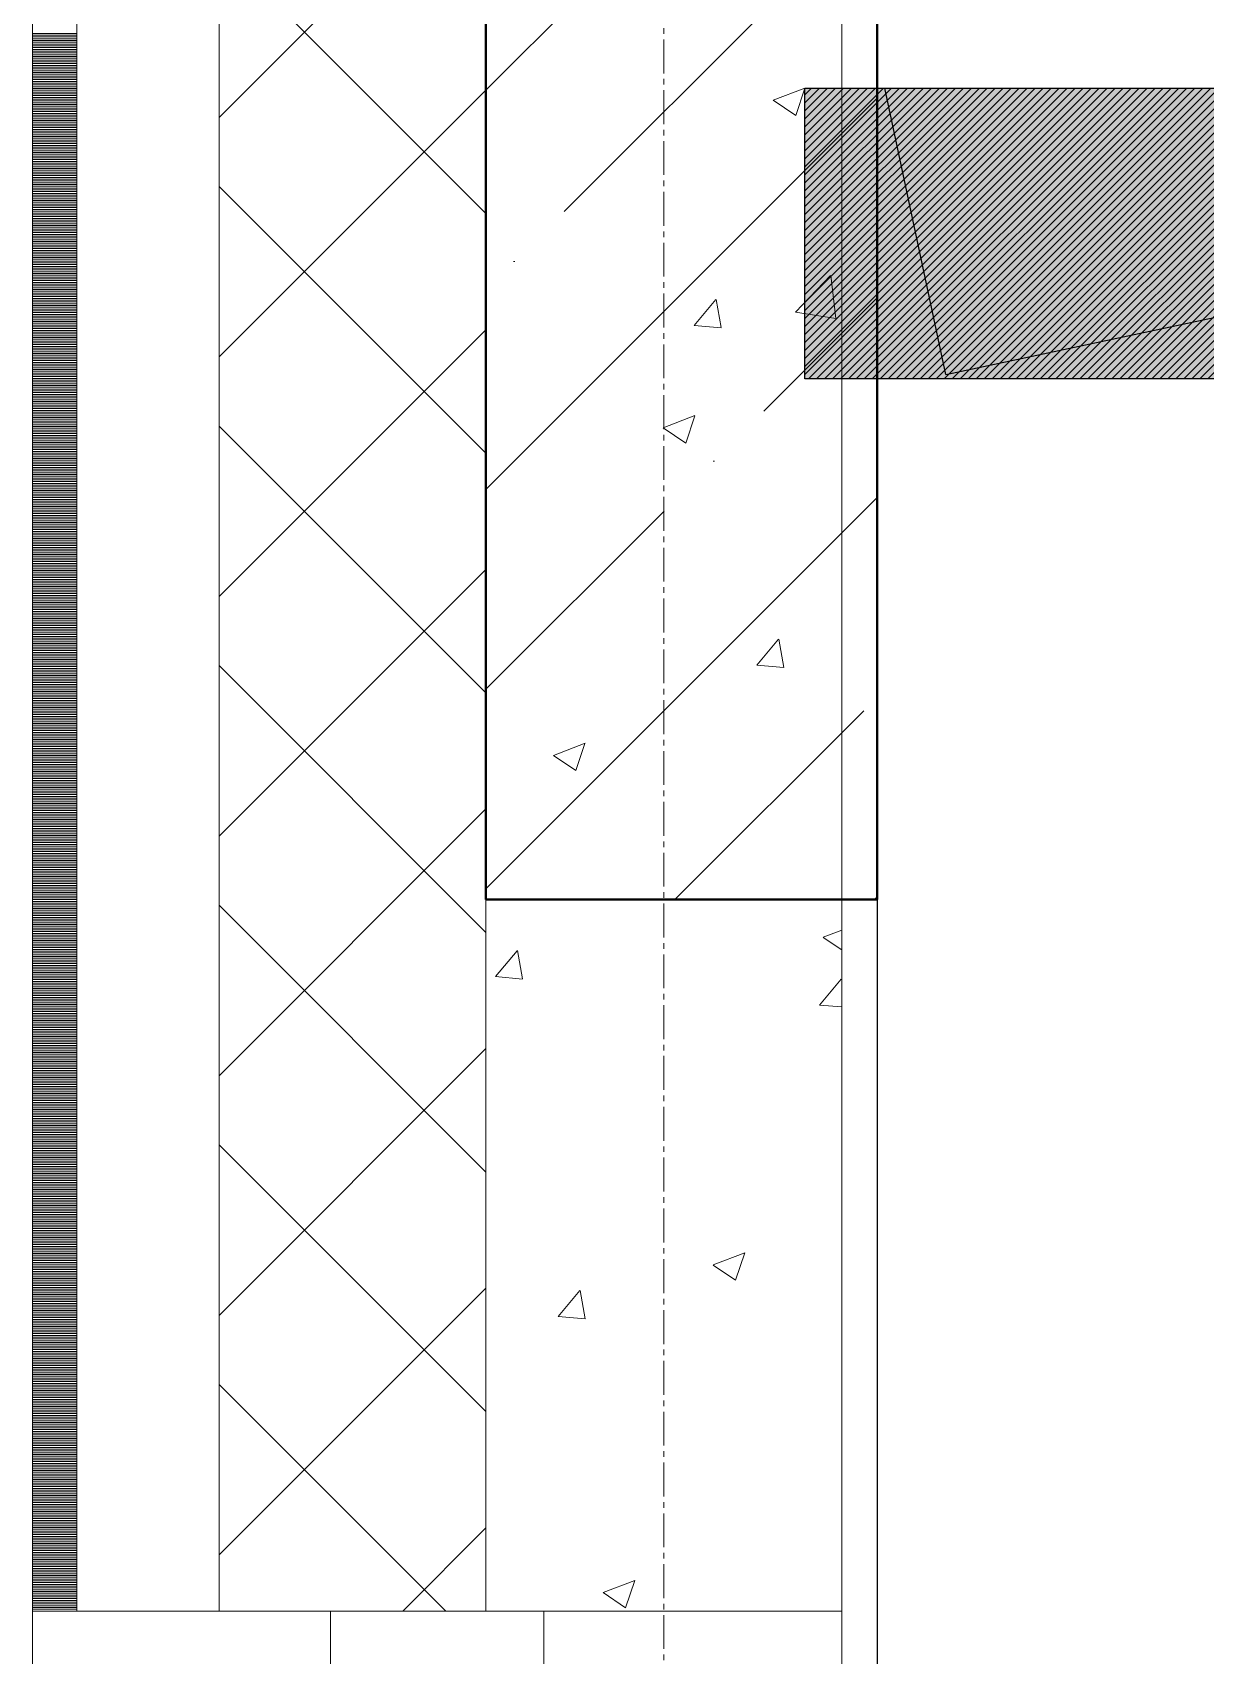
# Model space of a CAD drawing. Header units: millimetres. Extents: x -231292 to 573618, y -153144 to 564035.
# Drawn here: x 8528 to 9188, y -108770 to -107858 of the extents above; entities that cross this region are included whole.
import ezdxf

# ---------------------------------------------------------------- set-up
doc = ezdxf.new("R2010")
doc.units = ezdxf.units.MM
doc.linetypes.add('CENTER2', pattern=[28.575, 19.05, -3.175, 3.175, -3.175])
doc.linetypes.add('HIDDEN2', pattern=[4.7625, 3.175, -1.5875])
doc.layers.get('0').update_dxf_attribs({"color": 250})
for name, color, linetype, lineweight in [('10.3) строит. леса', 20, 'Continuous', 30), ('A-Wall_Материал_Газоблок_Контур', 250, 'Continuous', 0), ('АР_Колонны', 250, 'Continuous', 35), ('АР_Окна', 250, 'Continuous', 5), ('АР_Стены ЖБ', 250, 'Continuous', 35), ('АР_Стены ПЕНОблок', 250, 'Continuous', 20), ('АР_Тонкая', 250, 'Continuous', 5), ('АР_Утеплитель', 250, 'Continuous', 0), ('АР_Штриховка', 250, 'Continuous', 0), ('РД_Оси_100', 250, 'Continuous', 0)]:
    doc.layers.add(name, color=color, linetype=linetype, lineweight=lineweight)

# ---------------------------------------------------------------- blocks, each defined once
blk = doc.blocks.new('оси_рен')
at = {"layer": 'РД_Оси_100', "color": 251, "linetype": 'CENTER2', "true_color": 0x636466}
blk.add_line((1195652.916, 135558.25), (1195652.916, 223268.25), dxfattribs=at)

msp = doc.modelspace()

# ---------------------------------------------------------------- hatches: boundary and pattern name
at = {"true_color": 0x000000}
h = msp.add_hatch(dxfattribs=at)
h.set_pattern_fill('ANGLE', color=18, scale=50, angle=12)
h.set_pattern_definition([(12, (0, 0), (-72.6132, 341.618), [254, -95.25]), (102, (0, 0), (-341.618, -72.6132), [254, -95.25])])
h.paths.add_polyline_path([(16573.458, -108052.489), (8962.737, -108052.489), (8962.737, -107889.032), (16573.458, -107889.032)])
at = {"layer": '10.3) строит. леса', "true_color": 0x000000}
h = msp.add_hatch(dxfattribs=at)
h.set_pattern_fill('ANGLE', color=18)
h.set_pattern_definition([(0, (0, 0), (0, 6.985), [5.08, -1.905]), (90, (0, 0), (-6.985, 4e-16), [5.08, -1.905])])
h.paths.add_polyline_path([(16573.458, -108052.489), (8962.737, -108052.489), (8962.737, -107889.032), (16573.458, -107889.032)])
h = msp.add_hatch(dxfattribs=at)
h.set_pattern_fill('ANSI31', color=18)
h.paths.add_polyline_path([(16573.458, -108052.489), (8962.737, -108052.489), (8962.737, -107889.032), (16573.458, -107889.032)])
at = {"layer": 'АР_Штриховка', "linetype": 'Continuous', "lineweight": 5, "true_color": 0x000000}
h = msp.add_hatch(dxfattribs=at)
h.set_pattern_fill('ANSI35', color=18, scale=25, style=0)
h.set_pattern_definition([(45, (8883.46, -162345.28), (-112.2532, 112.2532), []), (45, (8995.71, -162345.28), (-112.2532, 112.2532), [198.4375, -39.6875, 0, -39.6875])])
h.paths.add_polyline_path([(8783.458, -108345.283), (9003.458, -108345.283), (9003.458, -107145.283), (8783.458, -107145.283)], flags=0)

# ---------------------------------------------------------------- linework, layer by layer
for points in [[(16573.458, -98570.283), (9003.458, -98570.283), (9003.458, -135535.288), (16573.458, -135535.288)], [(16573.458, -108052.489), (8962.737, -108052.489), (8962.737, -107889.032), (16573.458, -107889.032)]]:
    msp.add_lwpolyline(points, close=True)
at = {"layer": 'A-Wall_Материал_Газоблок_Контур', "color": 18, "linetype": 'Continuous', "lineweight": 0, "true_color": 0x000000}
for p, q in [((8528.458, -108745.283), (8528.458, -109945.283)), ((8983.458, -109945.283), (8983.458, -108745.283))]:
    msp.add_line(p, q, dxfattribs=at)
at = {"layer": 'АР_Колонны', "color": 18, "linetype": 'HIDDEN2', "lineweight": 25, "true_color": 0x000000}
for p, q in [((8783.458, -108345.283), (8783.458, -107145.283)), ((9003.458, -107145.283), (9003.458, -108345.283)), ((9003.458, -108345.283), (8783.458, -108345.283))]:
    msp.add_line(p, q, dxfattribs=at)
at = {"layer": 'АР_Колонны', "color": 18, "linetype": 'Continuous', "lineweight": 30, "true_color": 0x000000}
for p, q in [((8783.458, -107145.283), (8783.458, -108345.283)), ((9003.458, -108345.283), (9003.458, -107145.283)), ((8783.458, -108345.283), (9003.458, -108345.283))]:
    msp.add_line(p, q, dxfattribs=at)
at = {"layer": 'АР_Окна', "color": 18, "linetype": 'Continuous', "lineweight": 5, "true_color": 0x000000}
for p, q in [((8528.458, -108745.283), (8528.458, -109945.283)), ((8983.458, -108745.283), (8983.458, -109945.283))]:
    msp.add_line(p, q, dxfattribs=at)
msp.add_lwpolyline([(8815.958, -108795.283), (8815.958, -108745.283), (8695.958, -108745.283), (8695.958, -108795.283)], close=True, dxfattribs=at)
at = {"layer": 'АР_Стены ЖБ', "color": 18, "linetype": 'Continuous', "lineweight": 40, "true_color": 0x000000}
for p, q in [((8783.458, -107145.283), (8783.458, -108345.283)), ((9003.458, -108345.283), (9003.458, -107145.283)), ((8783.458, -108345.283), (9003.458, -108345.283))]:
    msp.add_line(p, q, dxfattribs=at)
at = {"layer": 'АР_Стены ПЕНОблок', "color": 18, "linetype": 'Continuous', "lineweight": 20, "true_color": 0x000000}
for p, q in [((8783.458, -106945.283), (8783.458, -108745.283)), ((8983.458, -108745.283), (8983.458, -106945.283)), ((8783.458, -108745.283), (8983.458, -108745.283))]:
    msp.add_line(p, q, dxfattribs=at)
at = {"layer": 'АР_Тонкая', "color": 18, "linetype": 'Continuous', "lineweight": 5, "true_color": 0x000000}
for p, q in [((8528.458, -106945.283), (8528.458, -108745.283)), ((8553.458, -106945.283), (8553.458, -108745.283)), ((8553.458, -108745.283), (8553.458, -106945.283)), ((8633.458, -108745.283), (8633.458, -106945.283)), ((8528.458, -108745.283), (8553.458, -108745.283)), ((8553.458, -108745.283), (8633.458, -108745.283))]:
    msp.add_line(p, q, dxfattribs=at)
at = {"layer": 'АР_Утеплитель', "color": 18, "linetype": 'Continuous', "lineweight": 0, "true_color": 0x000000}
for p, q in [((8633.458, -106945.283), (8633.458, -108745.283)), ((8783.458, -108745.283), (8783.458, -106945.283)), ((8633.458, -108745.283), (8783.458, -108745.283))]:
    msp.add_line(p, q, dxfattribs=at)
at = {"layer": 'АР_Штриховка', "color": 18, "linetype": 'Continuous', "lineweight": 0, "true_color": 0x000000}
for p, q in [((8633.458, -107905.523), (8783.458, -107755.523)), ((8783.458, -107959.635), (8633.458, -107809.635)), ((8528.458, -107858.283), (8553.458, -107858.283)), ((8528.458, -107859.283), (8553.458, -107859.283)), ((8528.458, -107860.283), (8553.458, -107860.283)), ((8528.458, -107861.283), (8553.458, -107861.283)), ((8528.458, -107862.283), (8553.458, -107862.283)), ((8528.458, -107863.283), (8553.458, -107863.283)), ((8528.458, -107864.283), (8553.458, -107864.283)), ((8528.458, -107865.283), (8553.458, -107865.283)), ((8528.458, -107866.283), (8553.458, -107866.283)), ((8528.458, -107867.283), (8553.458, -107867.283)), ((8528.458, -107868.283), (8553.458, -107868.283)), ((8528.458, -107869.283), (8553.458, -107869.283)), ((8528.458, -107870.283), (8553.458, -107870.283)), ((8528.458, -107871.283), (8553.458, -107871.283)), ((8528.458, -107872.283), (8553.458, -107872.283)), ((8528.458, -107873.283), (8553.458, -107873.283)), ((8528.458, -107874.283), (8553.458, -107874.283)), ((8528.458, -107875.283), (8553.458, -107875.283)), ((8528.458, -107876.283), (8553.458, -107876.283)), ((8528.458, -107877.283), (8553.458, -107877.283)), ((8528.458, -107878.283), (8553.458, -107878.283)), ((8528.458, -107879.283), (8553.458, -107879.283)), ((8528.458, -107880.283), (8553.458, -107880.283)), ((8528.458, -107881.283), (8553.458, -107881.283)), ((8528.458, -107882.283), (8553.458, -107882.283)), ((8528.458, -107883.283), (8553.458, -107883.283)), ((8528.458, -107884.283), (8553.458, -107884.283)), ((8528.458, -107885.283), (8553.458, -107885.283)), ((8528.458, -107886.283), (8553.458, -107886.283)), ((8528.458, -107887.283), (8553.458, -107887.283)), ((8528.458, -107888.283), (8553.458, -107888.283)), ((8528.458, -107889.283), (8553.458, -107889.283)), ((8528.458, -107890.283), (8553.458, -107890.283)), ((8528.458, -107891.283), (8553.458, -107891.283)), ((8528.458, -107892.283), (8553.458, -107892.283)), ((8528.458, -107893.283), (8553.458, -107893.283)), ((8633.458, -108040.227), (8783.458, -107890.227)), ((8944.952, -107895.859), (8962.737, -107889.032)), ((8957.576, -107904.417), (8962.726, -107889.068)), ((8528.458, -107894.283), (8553.458, -107894.283)), ((8528.458, -107895.283), (8553.458, -107895.283)), ((8528.458, -107896.283), (8553.458, -107896.283)), ((8528.458, -107897.283), (8553.458, -107897.283)), ((8528.458, -107898.283), (8553.458, -107898.283)), ((8528.458, -107899.283), (8553.458, -107899.283)), ((8528.458, -107900.283), (8553.458, -107900.283)), ((8528.458, -107901.283), (8553.458, -107901.283)), ((8528.458, -107902.283), (8553.458, -107902.283)), ((8944.937, -107895.894), (8957.571, -107904.416)), ((8528.458, -107903.283), (8553.458, -107903.283)), ((8528.458, -107904.283), (8553.458, -107904.283)), ((8528.458, -107905.283), (8553.458, -107905.283)), ((8528.458, -107906.283), (8553.458, -107906.283)), ((8528.458, -107907.283), (8553.458, -107907.283)), ((8528.458, -107908.283), (8553.458, -107908.283)), ((8528.458, -107909.283), (8553.458, -107909.283)), ((8528.458, -107910.283), (8553.458, -107910.283)), ((8528.458, -107911.283), (8553.458, -107911.283)), ((8528.458, -107912.283), (8553.458, -107912.283)), ((8528.458, -107913.283), (8553.458, -107913.283)), ((8528.458, -107914.283), (8553.458, -107914.283)), ((8528.458, -107915.283), (8553.458, -107915.283)), ((8528.458, -107916.283), (8553.458, -107916.283)), ((8528.458, -107917.283), (8553.458, -107917.283)), ((8528.458, -107918.283), (8553.458, -107918.283)), ((8528.458, -107919.283), (8553.458, -107919.283)), ((8528.458, -107920.283), (8553.458, -107920.283)), ((8528.458, -107921.283), (8553.458, -107921.283)), ((8528.458, -107922.283), (8553.458, -107922.283)), ((8528.458, -107923.283), (8553.458, -107923.283)), ((8528.458, -107924.283), (8553.458, -107924.283)), ((8528.458, -107925.283), (8553.458, -107925.283)), ((8528.458, -107926.283), (8553.458, -107926.283)), ((8528.458, -107927.283), (8553.458, -107927.283)), ((8528.458, -107928.283), (8553.458, -107928.283)), ((8528.458, -107929.283), (8553.458, -107929.283)), ((8528.458, -107930.283), (8553.458, -107930.283)), ((8528.458, -107931.283), (8553.458, -107931.283)), ((8528.458, -107932.283), (8553.458, -107932.283)), ((8528.458, -107933.283), (8553.458, -107933.283)), ((8528.458, -107934.283), (8553.458, -107934.283)), ((8528.458, -107935.283), (8553.458, -107935.283)), ((8528.458, -107936.283), (8553.458, -107936.283)), ((8528.458, -107937.283), (8553.458, -107937.283)), ((8528.458, -107938.283), (8553.458, -107938.283)), ((8528.458, -107939.283), (8553.458, -107939.283)), ((8528.458, -107940.283), (8553.458, -107940.283)), ((8528.458, -107941.283), (8553.458, -107941.283)), ((8528.458, -107942.283), (8553.458, -107942.283)), ((8528.458, -107943.283), (8553.458, -107943.283)), ((8528.458, -107944.283), (8553.458, -107944.283)), ((8528.458, -107945.283), (8553.458, -107945.283)), ((8528.458, -107946.283), (8553.458, -107946.283)), ((8528.458, -107947.283), (8553.458, -107947.283)), ((8528.458, -107948.283), (8553.458, -107948.283)), ((8783.458, -108094.338), (8633.458, -107944.338)), ((8528.458, -107949.283), (8553.458, -107949.283)), ((8528.458, -107950.283), (8553.458, -107950.283)), ((8528.458, -107951.283), (8553.458, -107951.283)), ((8528.458, -107952.283), (8553.458, -107952.283)), ((8528.458, -107953.283), (8553.458, -107953.283)), ((8528.458, -107954.283), (8553.458, -107954.283)), ((8528.458, -107955.283), (8553.458, -107955.283)), ((8528.458, -107956.283), (8553.458, -107956.283)), ((8528.458, -107957.283), (8553.458, -107957.283)), ((8528.458, -107958.283), (8553.458, -107958.283)), ((8528.458, -107959.283), (8553.458, -107959.283)), ((8528.458, -107960.283), (8553.458, -107960.283)), ((8528.458, -107961.283), (8553.458, -107961.283)), ((8528.458, -107962.283), (8553.458, -107962.283)), ((8528.458, -107963.283), (8553.458, -107963.283)), ((8528.458, -107964.283), (8553.458, -107964.283)), ((8528.458, -107965.283), (8553.458, -107965.283)), ((8528.458, -107966.283), (8553.458, -107966.283)), ((8528.458, -107967.283), (8553.458, -107967.283)), ((8528.458, -107968.283), (8553.458, -107968.283)), ((8528.458, -107969.283), (8553.458, -107969.283)), ((8528.458, -107970.283), (8553.458, -107970.283)), ((8528.458, -107971.283), (8553.458, -107971.283)), ((8528.458, -107972.283), (8553.458, -107972.283)), ((8528.458, -107973.283), (8553.458, -107973.283)), ((8528.458, -107974.283), (8553.458, -107974.283)), ((8528.458, -107975.283), (8553.458, -107975.283)), ((8528.458, -107976.283), (8553.458, -107976.283)), ((8528.458, -107977.283), (8553.458, -107977.283)), ((8528.458, -107978.283), (8553.458, -107978.283)), ((8528.458, -107979.283), (8553.458, -107979.283)), ((8528.458, -107980.283), (8553.458, -107980.283)), ((8528.458, -107981.283), (8553.458, -107981.283)), ((8528.458, -107982.283), (8553.458, -107982.283)), ((8528.458, -107983.283), (8553.458, -107983.283)), ((8528.458, -107984.283), (8553.458, -107984.283)), ((8528.458, -107985.283), (8553.458, -107985.283)), ((8528.458, -107986.283), (8553.458, -107986.283)), ((8528.458, -107987.283), (8553.458, -107987.283)), ((8528.458, -107988.283), (8553.458, -107988.283)), ((8528.458, -107989.283), (8553.458, -107989.283)), ((8528.458, -107990.283), (8553.458, -107990.283)), ((8528.458, -107991.283), (8553.458, -107991.283)), ((8528.458, -107992.283), (8553.458, -107992.283)), ((8528.458, -107993.283), (8553.458, -107993.283)), ((8528.458, -107994.283), (8553.458, -107994.283)), ((8528.458, -107995.283), (8553.458, -107995.283)), ((8528.458, -107996.283), (8553.458, -107996.283)), ((8528.458, -107997.283), (8553.458, -107997.283)), ((8528.458, -107998.283), (8553.458, -107998.283)), ((8528.458, -107999.283), (8553.458, -107999.283)), ((8528.458, -108000.283), (8553.458, -108000.283)), ((8528.458, -108001.283), (8553.458, -108001.283)), ((8528.458, -108002.283), (8553.458, -108002.283)), ((8528.458, -108003.283), (8553.458, -108003.283)), ((8957.448, -108015.024), (8977.231, -107994.405)), ((8980.071, -108018.524), (8977.265, -107994.402)), ((8528.458, -108004.283), (8553.458, -108004.283)), ((8528.458, -108005.283), (8553.458, -108005.283)), ((8528.458, -108006.283), (8553.458, -108006.283)), ((8528.458, -108007.283), (8553.458, -108007.283)), ((8528.458, -108008.283), (8553.458, -108008.283)), ((8528.458, -108009.283), (8553.458, -108009.283)), ((8528.458, -108010.283), (8553.458, -108010.283)), ((8528.458, -108011.283), (8553.458, -108011.283)), ((8528.458, -108012.283), (8553.458, -108012.283)), ((8900.451, -108022.443), (8912.696, -108007.85)), ((8915.762, -108023.748), (8912.825, -108007.827)), ((8528.458, -108013.283), (8553.458, -108013.283)), ((8528.458, -108014.283), (8553.458, -108014.283)), ((8528.458, -108015.283), (8553.458, -108015.283)), ((8528.458, -108016.283), (8553.458, -108016.283)), ((8528.458, -108017.283), (8553.458, -108017.283)), ((8528.458, -108018.283), (8553.458, -108018.283)), ((8528.458, -108019.283), (8553.458, -108019.283)), ((8528.458, -108020.283), (8553.458, -108020.283)), ((8528.458, -108021.283), (8553.458, -108021.283)), ((8957.472, -108015.077), (8980.062, -108018.58)), ((8528.458, -108022.283), (8553.458, -108022.283)), ((8528.458, -108023.283), (8553.458, -108023.283)), ((8528.458, -108024.283), (8553.458, -108024.283)), ((8528.458, -108025.283), (8553.458, -108025.283)), ((8528.458, -108026.283), (8553.458, -108026.283)), ((8528.458, -108027.283), (8553.458, -108027.283)), ((8528.458, -108028.283), (8553.458, -108028.283)), ((8528.458, -108029.283), (8553.458, -108029.283)), ((8528.458, -108030.283), (8553.458, -108030.283)), ((8633.458, -108174.931), (8783.458, -108024.931)), ((8900.451, -108022.444), (8915.633, -108023.772)), ((8528.458, -108031.283), (8553.458, -108031.283)), ((8528.458, -108032.283), (8553.458, -108032.283)), ((8528.458, -108033.283), (8553.458, -108033.283)), ((8528.458, -108034.283), (8553.458, -108034.283)), ((8528.458, -108035.283), (8553.458, -108035.283)), ((8528.458, -108036.283), (8553.458, -108036.283)), ((8528.458, -108037.283), (8553.458, -108037.283)), ((8528.458, -108038.283), (8553.458, -108038.283)), ((8528.458, -108039.283), (8553.458, -108039.283)), ((8528.458, -108040.283), (8553.458, -108040.283)), ((8528.458, -108041.283), (8553.458, -108041.283)), ((8528.458, -108042.283), (8553.458, -108042.283)), ((8528.458, -108043.283), (8553.458, -108043.283)), ((8528.458, -108044.283), (8553.458, -108044.283)), ((8528.458, -108045.283), (8553.458, -108045.283)), ((8528.458, -108046.283), (8553.458, -108046.283)), ((8528.458, -108047.283), (8553.458, -108047.283)), ((8528.458, -108048.283), (8553.458, -108048.283)), ((8528.458, -108049.283), (8553.458, -108049.283)), ((8528.458, -108050.283), (8553.458, -108050.283)), ((8528.458, -108051.283), (8553.458, -108051.283)), ((8528.458, -108052.283), (8553.458, -108052.283)), ((8528.458, -108053.283), (8553.458, -108053.283)), ((8528.458, -108054.283), (8553.458, -108054.283)), ((8528.458, -108055.283), (8553.458, -108055.283)), ((8528.458, -108056.283), (8553.458, -108056.283)), ((8528.458, -108057.283), (8553.458, -108057.283)), ((8528.458, -108058.283), (8553.458, -108058.283)), ((8528.458, -108059.283), (8553.458, -108059.283)), ((8528.458, -108060.283), (8553.458, -108060.283)), ((8528.458, -108061.283), (8553.458, -108061.283)), ((8528.458, -108062.283), (8553.458, -108062.283)), ((8528.458, -108063.283), (8553.458, -108063.283)), ((8528.458, -108064.283), (8553.458, -108064.283)), ((8528.458, -108065.283), (8553.458, -108065.283)), ((8528.458, -108066.283), (8553.458, -108066.283)), ((8528.458, -108067.283), (8553.458, -108067.283)), ((8528.458, -108068.283), (8553.458, -108068.283)), ((8528.458, -108069.283), (8553.458, -108069.283)), ((8528.458, -108070.283), (8553.458, -108070.283)), ((8528.458, -108071.283), (8553.458, -108071.283)), ((8528.458, -108072.283), (8553.458, -108072.283)), ((8528.458, -108073.283), (8553.458, -108073.283)), ((8528.458, -108074.283), (8553.458, -108074.283)), ((8528.458, -108075.283), (8553.458, -108075.283)), ((8528.458, -108076.283), (8553.458, -108076.283)), ((8883.15, -108080.047), (8900.935, -108073.22)), ((8895.774, -108088.605), (8900.924, -108073.256)), ((8528.458, -108077.283), (8553.458, -108077.283)), ((8528.458, -108078.283), (8553.458, -108078.283)), ((8528.458, -108079.283), (8553.458, -108079.283)), ((8528.458, -108080.283), (8553.458, -108080.283)), ((8528.458, -108081.283), (8553.458, -108081.283)), ((8528.458, -108082.283), (8553.458, -108082.283)), ((8528.458, -108083.283), (8553.458, -108083.283)), ((8528.458, -108084.283), (8553.458, -108084.283)), ((8528.458, -108085.283), (8553.458, -108085.283)), ((8783.458, -108229.042), (8633.458, -108079.042)), ((8883.134, -108080.082), (8895.769, -108088.604)), ((8528.458, -108086.283), (8553.458, -108086.283)), ((8528.458, -108087.283), (8553.458, -108087.283)), ((8528.458, -108088.283), (8553.458, -108088.283)), ((8528.458, -108089.283), (8553.458, -108089.283)), ((8528.458, -108090.283), (8553.458, -108090.283)), ((8528.458, -108091.283), (8553.458, -108091.283)), ((8528.458, -108092.283), (8553.458, -108092.283)), ((8528.458, -108093.283), (8553.458, -108093.283)), ((8528.458, -108094.283), (8553.458, -108094.283)), ((8528.458, -108095.283), (8553.458, -108095.283)), ((8528.458, -108096.283), (8553.458, -108096.283)), ((8528.458, -108097.283), (8553.458, -108097.283)), ((8528.458, -108098.283), (8553.458, -108098.283)), ((8528.458, -108099.283), (8553.458, -108099.283)), ((8528.458, -108100.283), (8553.458, -108100.283)), ((8528.458, -108101.283), (8553.458, -108101.283)), ((8528.458, -108102.283), (8553.458, -108102.283)), ((8528.458, -108103.283), (8553.458, -108103.283)), ((8528.458, -108104.283), (8553.458, -108104.283)), ((8528.458, -108105.283), (8553.458, -108105.283)), ((8528.458, -108106.283), (8553.458, -108106.283)), ((8528.458, -108107.283), (8553.458, -108107.283)), ((8528.458, -108108.283), (8553.458, -108108.283)), ((8528.458, -108109.283), (8553.458, -108109.283)), ((8528.458, -108110.283), (8553.458, -108110.283)), ((8528.458, -108111.283), (8553.458, -108111.283)), ((8528.458, -108112.283), (8553.458, -108112.283)), ((8528.458, -108113.283), (8553.458, -108113.283)), ((8528.458, -108114.283), (8553.458, -108114.283)), ((8528.458, -108115.283), (8553.458, -108115.283)), ((8528.458, -108116.283), (8553.458, -108116.283)), ((8528.458, -108117.283), (8553.458, -108117.283)), ((8528.458, -108118.283), (8553.458, -108118.283)), ((8528.458, -108119.283), (8553.458, -108119.283)), ((8528.458, -108120.283), (8553.458, -108120.283)), ((8528.458, -108121.283), (8553.458, -108121.283)), ((8528.458, -108122.283), (8553.458, -108122.283)), ((8528.458, -108123.283), (8553.458, -108123.283)), ((8528.458, -108124.283), (8553.458, -108124.283)), ((8528.458, -108125.283), (8553.458, -108125.283)), ((8528.458, -108126.283), (8553.458, -108126.283)), ((8528.458, -108127.283), (8553.458, -108127.283)), ((8528.458, -108128.283), (8553.458, -108128.283)), ((8528.458, -108129.283), (8553.458, -108129.283)), ((8528.458, -108130.283), (8553.458, -108130.283)), ((8528.458, -108131.283), (8553.458, -108131.283)), ((8528.458, -108132.283), (8553.458, -108132.283)), ((8528.458, -108133.283), (8553.458, -108133.283)), ((8528.458, -108134.283), (8553.458, -108134.283)), ((8528.458, -108135.283), (8553.458, -108135.283)), ((8528.458, -108136.283), (8553.458, -108136.283)), ((8528.458, -108137.283), (8553.458, -108137.283)), ((8528.458, -108138.283), (8553.458, -108138.283)), ((8528.458, -108139.283), (8553.458, -108139.283)), ((8528.458, -108140.283), (8553.458, -108140.283)), ((8528.458, -108141.283), (8553.458, -108141.283)), ((8528.458, -108142.283), (8553.458, -108142.283)), ((8528.458, -108143.283), (8553.458, -108143.283)), ((8528.458, -108144.283), (8553.458, -108144.283)), ((8528.458, -108145.283), (8553.458, -108145.283)), ((8528.458, -108146.283), (8553.458, -108146.283)), ((8528.458, -108147.283), (8553.458, -108147.283)), ((8528.458, -108148.283), (8553.458, -108148.283)), ((8528.458, -108149.283), (8553.458, -108149.283)), ((8528.458, -108150.283), (8553.458, -108150.283)), ((8528.458, -108151.283), (8553.458, -108151.283)), ((8528.458, -108152.283), (8553.458, -108152.283)), ((8528.458, -108153.283), (8553.458, -108153.283)), ((8528.458, -108154.283), (8553.458, -108154.283)), ((8528.458, -108155.283), (8553.458, -108155.283)), ((8528.458, -108156.283), (8553.458, -108156.283)), ((8528.458, -108157.283), (8553.458, -108157.283)), ((8528.458, -108158.283), (8553.458, -108158.283)), ((8528.458, -108159.283), (8553.458, -108159.283)), ((8528.458, -108160.283), (8553.458, -108160.283)), ((8528.458, -108161.283), (8553.458, -108161.283)), ((8528.458, -108162.283), (8553.458, -108162.283)), ((8528.458, -108163.283), (8553.458, -108163.283)), ((8528.458, -108164.283), (8553.458, -108164.283)), ((8528.458, -108165.283), (8553.458, -108165.283)), ((8528.458, -108166.283), (8553.458, -108166.283)), ((8528.458, -108167.283), (8553.458, -108167.283)), ((8633.458, -108309.635), (8783.458, -108159.635)), ((8528.458, -108168.283), (8553.458, -108168.283)), ((8528.458, -108169.283), (8553.458, -108169.283)), ((8528.458, -108170.283), (8553.458, -108170.283)), ((8528.458, -108171.283), (8553.458, -108171.283)), ((8528.458, -108172.283), (8553.458, -108172.283)), ((8528.458, -108173.283), (8553.458, -108173.283)), ((8528.458, -108174.283), (8553.458, -108174.283)), ((8528.458, -108175.283), (8553.458, -108175.283)), ((8528.458, -108176.283), (8553.458, -108176.283)), ((8528.458, -108177.283), (8553.458, -108177.283)), ((8528.458, -108178.283), (8553.458, -108178.283)), ((8528.458, -108179.283), (8553.458, -108179.283)), ((8528.458, -108180.283), (8553.458, -108180.283)), ((8528.458, -108181.283), (8553.458, -108181.283)), ((8528.458, -108182.283), (8553.458, -108182.283)), ((8528.458, -108183.283), (8553.458, -108183.283)), ((8528.458, -108184.283), (8553.458, -108184.283)), ((8528.458, -108185.283), (8553.458, -108185.283)), ((8528.458, -108186.283), (8553.458, -108186.283)), ((8528.458, -108187.283), (8553.458, -108187.283)), ((8528.458, -108188.283), (8553.458, -108188.283)), ((8528.458, -108189.283), (8553.458, -108189.283)), ((8528.458, -108190.283), (8553.458, -108190.283)), ((8528.458, -108191.283), (8553.458, -108191.283)), ((8528.458, -108192.283), (8553.458, -108192.283)), ((8528.458, -108193.283), (8553.458, -108193.283)), ((8528.458, -108194.283), (8553.458, -108194.283)), ((8528.458, -108195.283), (8553.458, -108195.283)), ((8528.458, -108196.283), (8553.458, -108196.283)), ((8528.458, -108197.283), (8553.458, -108197.283)), ((8528.458, -108198.283), (8553.458, -108198.283)), ((8528.458, -108199.283), (8553.458, -108199.283)), ((8528.458, -108200.283), (8553.458, -108200.283)), ((8528.458, -108201.283), (8553.458, -108201.283)), ((8528.458, -108202.283), (8553.458, -108202.283)), ((8528.458, -108203.283), (8553.458, -108203.283)), ((8935.694, -108213.5), (8947.939, -108198.907)), ((8951.005, -108214.805), (8948.068, -108198.884)), ((8528.458, -108204.283), (8553.458, -108204.283)), ((8528.458, -108205.283), (8553.458, -108205.283)), ((8528.458, -108206.283), (8553.458, -108206.283)), ((8528.458, -108207.283), (8553.458, -108207.283)), ((8528.458, -108208.283), (8553.458, -108208.283)), ((8528.458, -108209.283), (8553.458, -108209.283)), ((8528.458, -108210.283), (8553.458, -108210.283)), ((8528.458, -108211.283), (8553.458, -108211.283)), ((8528.458, -108212.283), (8553.458, -108212.283)), ((8528.458, -108213.283), (8553.458, -108213.283)), ((8528.458, -108214.283), (8553.458, -108214.283)), ((8528.458, -108215.283), (8553.458, -108215.283)), ((8528.458, -108216.283), (8553.458, -108216.283)), ((8528.458, -108217.283), (8553.458, -108217.283)), ((8528.458, -108218.283), (8553.458, -108218.283)), ((8528.458, -108219.283), (8553.458, -108219.283)), ((8528.458, -108220.283), (8553.458, -108220.283)), ((8528.458, -108221.283), (8553.458, -108221.283)), ((8528.458, -108222.283), (8553.458, -108222.283)), ((8783.458, -108363.746), (8633.458, -108213.746)), ((8935.694, -108213.501), (8950.876, -108214.829)), ((8528.458, -108223.283), (8553.458, -108223.283)), ((8528.458, -108224.283), (8553.458, -108224.283)), ((8528.458, -108225.283), (8553.458, -108225.283)), ((8528.458, -108226.283), (8553.458, -108226.283)), ((8528.458, -108227.283), (8553.458, -108227.283)), ((8528.458, -108228.283), (8553.458, -108228.283)), ((8528.458, -108229.283), (8553.458, -108229.283)), ((8528.458, -108230.283), (8553.458, -108230.283)), ((8528.458, -108231.283), (8553.458, -108231.283)), ((8528.458, -108232.283), (8553.458, -108232.283)), ((8528.458, -108233.283), (8553.458, -108233.283)), ((8528.458, -108234.283), (8553.458, -108234.283)), ((8528.458, -108235.283), (8553.458, -108235.283)), ((8528.458, -108236.283), (8553.458, -108236.283)), ((8528.458, -108237.283), (8553.458, -108237.283)), ((8528.458, -108238.283), (8553.458, -108238.283)), ((8528.458, -108239.283), (8553.458, -108239.283)), ((8528.458, -108240.283), (8553.458, -108240.283)), ((8528.458, -108241.283), (8553.458, -108241.283)), ((8528.458, -108242.283), (8553.458, -108242.283)), ((8528.458, -108243.283), (8553.458, -108243.283)), ((8528.458, -108244.283), (8553.458, -108244.283)), ((8528.458, -108245.283), (8553.458, -108245.283)), ((8528.458, -108246.283), (8553.458, -108246.283)), ((8528.458, -108247.283), (8553.458, -108247.283)), ((8528.458, -108248.283), (8553.458, -108248.283)), ((8528.458, -108249.283), (8553.458, -108249.283)), ((8528.458, -108250.283), (8553.458, -108250.283)), ((8528.458, -108251.283), (8553.458, -108251.283)), ((8528.458, -108252.283), (8553.458, -108252.283)), ((8528.458, -108253.283), (8553.458, -108253.283)), ((8528.458, -108254.283), (8553.458, -108254.283)), ((8528.458, -108255.283), (8553.458, -108255.283)), ((8528.458, -108256.283), (8553.458, -108256.283)), ((8528.458, -108257.283), (8553.458, -108257.283)), ((8528.458, -108258.283), (8553.458, -108258.283)), ((8821.348, -108264.235), (8839.133, -108257.408)), ((8833.972, -108272.793), (8839.122, -108257.444)), ((8528.458, -108259.283), (8553.458, -108259.283)), ((8528.458, -108260.283), (8553.458, -108260.283)), ((8528.458, -108261.283), (8553.458, -108261.283)), ((8528.458, -108262.283), (8553.458, -108262.283)), ((8528.458, -108263.283), (8553.458, -108263.283)), ((8528.458, -108264.283), (8553.458, -108264.283)), ((8528.458, -108265.283), (8553.458, -108265.283)), ((8528.458, -108266.283), (8553.458, -108266.283)), ((8528.458, -108267.283), (8553.458, -108267.283)), ((8821.332, -108264.27), (8833.967, -108272.792)), ((8528.458, -108268.283), (8553.458, -108268.283)), ((8528.458, -108269.283), (8553.458, -108269.283)), ((8528.458, -108270.283), (8553.458, -108270.283)), ((8528.458, -108271.283), (8553.458, -108271.283)), ((8528.458, -108272.283), (8553.458, -108272.283)), ((8528.458, -108273.283), (8553.458, -108273.283)), ((8528.458, -108274.283), (8553.458, -108274.283)), ((8528.458, -108275.283), (8553.458, -108275.283)), ((8528.458, -108276.283), (8553.458, -108276.283)), ((8528.458, -108277.283), (8553.458, -108277.283)), ((8528.458, -108278.283), (8553.458, -108278.283)), ((8528.458, -108279.283), (8553.458, -108279.283)), ((8528.458, -108280.283), (8553.458, -108280.283)), ((8528.458, -108281.283), (8553.458, -108281.283)), ((8528.458, -108282.283), (8553.458, -108282.283)), ((8528.458, -108283.283), (8553.458, -108283.283)), ((8528.458, -108284.283), (8553.458, -108284.283)), ((8528.458, -108285.283), (8553.458, -108285.283)), ((8528.458, -108286.283), (8553.458, -108286.283)), ((8528.458, -108287.283), (8553.458, -108287.283)), ((8528.458, -108288.283), (8553.458, -108288.283)), ((8528.458, -108289.283), (8553.458, -108289.283)), ((8528.458, -108290.283), (8553.458, -108290.283)), ((8528.458, -108291.283), (8553.458, -108291.283)), ((8528.458, -108292.283), (8553.458, -108292.283)), ((8528.458, -108293.283), (8553.458, -108293.283)), ((8528.458, -108294.283), (8553.458, -108294.283)), ((8528.458, -108295.283), (8553.458, -108295.283)), ((8633.458, -108444.338), (8783.458, -108294.338)), ((8528.458, -108296.283), (8553.458, -108296.283)), ((8528.458, -108297.283), (8553.458, -108297.283)), ((8528.458, -108298.283), (8553.458, -108298.283)), ((8528.458, -108299.283), (8553.458, -108299.283)), ((8528.458, -108300.283), (8553.458, -108300.283)), ((8528.458, -108301.283), (8553.458, -108301.283)), ((8528.458, -108302.283), (8553.458, -108302.283)), ((8528.458, -108303.283), (8553.458, -108303.283)), ((8528.458, -108304.283), (8553.458, -108304.283)), ((8528.458, -108305.283), (8553.458, -108305.283)), ((8528.458, -108306.283), (8553.458, -108306.283)), ((8528.458, -108307.283), (8553.458, -108307.283)), ((8528.458, -108308.283), (8553.458, -108308.283)), ((8528.458, -108309.283), (8553.458, -108309.283)), ((8528.458, -108310.283), (8553.458, -108310.283)), ((8528.458, -108311.283), (8553.458, -108311.283)), ((8528.458, -108312.283), (8553.458, -108312.283)), ((8528.458, -108313.283), (8553.458, -108313.283)), ((8528.458, -108314.283), (8553.458, -108314.283)), ((8528.458, -108315.283), (8553.458, -108315.283)), ((8528.458, -108316.283), (8553.458, -108316.283)), ((8528.458, -108317.283), (8553.458, -108317.283)), ((8528.458, -108318.283), (8553.458, -108318.283)), ((8528.458, -108319.283), (8553.458, -108319.283)), ((8528.458, -108320.283), (8553.458, -108320.283)), ((8528.458, -108321.283), (8553.458, -108321.283)), ((8528.458, -108322.283), (8553.458, -108322.283)), ((8528.458, -108323.283), (8553.458, -108323.283)), ((8528.458, -108324.283), (8553.458, -108324.283)), ((8528.458, -108325.283), (8553.458, -108325.283)), ((8528.458, -108326.283), (8553.458, -108326.283)), ((8528.458, -108327.283), (8553.458, -108327.283)), ((8528.458, -108328.283), (8553.458, -108328.283)), ((8528.458, -108329.283), (8553.458, -108329.283)), ((8528.458, -108330.283), (8553.458, -108330.283)), ((8528.458, -108331.283), (8553.458, -108331.283)), ((8528.458, -108332.283), (8553.458, -108332.283)), ((8528.458, -108333.283), (8553.458, -108333.283)), ((8528.458, -108334.283), (8553.458, -108334.283)), ((8528.458, -108335.283), (8553.458, -108335.283)), ((8528.458, -108336.283), (8553.458, -108336.283)), ((8528.458, -108337.283), (8553.458, -108337.283)), ((8528.458, -108338.283), (8553.458, -108338.283)), ((8528.458, -108339.283), (8553.458, -108339.283)), ((8528.458, -108340.283), (8553.458, -108340.283)), ((8528.458, -108341.283), (8553.458, -108341.283)), ((8528.458, -108342.283), (8553.458, -108342.283)), ((8528.458, -108343.283), (8553.458, -108343.283)), ((8528.458, -108344.283), (8553.458, -108344.283)), ((8528.458, -108345.283), (8553.458, -108345.283)), ((8528.458, -108346.283), (8553.458, -108346.283)), ((8528.458, -108347.283), (8553.458, -108347.283)), ((8528.458, -108348.283), (8553.458, -108348.283)), ((8528.458, -108349.283), (8553.458, -108349.283)), ((8783.458, -108498.45), (8633.458, -108348.45)), ((8528.458, -108350.283), (8553.458, -108350.283)), ((8528.458, -108351.283), (8553.458, -108351.283)), ((8528.458, -108352.283), (8553.458, -108352.283)), ((8528.458, -108353.283), (8553.458, -108353.283)), ((8528.458, -108354.283), (8553.458, -108354.283)), ((8528.458, -108355.283), (8553.458, -108355.283)), ((8528.458, -108356.283), (8553.458, -108356.283)), ((8528.458, -108357.283), (8553.458, -108357.283)), ((8528.458, -108358.283), (8553.458, -108358.283)), ((8528.458, -108359.283), (8553.458, -108359.283)), ((8528.458, -108360.283), (8553.458, -108360.283)), ((8528.458, -108361.283), (8553.458, -108361.283)), ((8528.458, -108362.283), (8553.458, -108362.283)), ((8528.458, -108363.283), (8553.458, -108363.283)), ((8528.458, -108364.283), (8553.458, -108364.283)), ((8528.458, -108365.283), (8553.458, -108365.283)), ((8528.458, -108366.283), (8553.458, -108366.283)), ((8528.458, -108367.283), (8553.458, -108367.283)), ((8528.458, -108368.283), (8553.458, -108368.283)), ((8972.947, -108366.535), (8983.458, -108373.625)), ((8972.963, -108366.5), (8983.458, -108362.471)), ((8528.458, -108369.283), (8553.458, -108369.283)), ((8528.458, -108370.283), (8553.458, -108370.283)), ((8528.458, -108371.283), (8553.458, -108371.283)), ((8528.458, -108372.283), (8553.458, -108372.283)), ((8528.458, -108373.283), (8553.458, -108373.283)), ((8528.458, -108374.283), (8553.458, -108374.283)), ((8528.458, -108375.283), (8553.458, -108375.283)), ((8528.458, -108376.283), (8553.458, -108376.283)), ((8528.458, -108377.283), (8553.458, -108377.283)), ((8788.753, -108388.618), (8800.998, -108374.025)), ((8804.064, -108389.923), (8801.127, -108374.001)), ((8528.458, -108378.283), (8553.458, -108378.283)), ((8528.458, -108379.283), (8553.458, -108379.283)), ((8528.458, -108380.283), (8553.458, -108380.283)), ((8528.458, -108381.283), (8553.458, -108381.283)), ((8528.458, -108382.283), (8553.458, -108382.283)), ((8528.458, -108383.283), (8553.458, -108383.283)), ((8528.458, -108384.283), (8553.458, -108384.283)), ((8528.458, -108385.283), (8553.458, -108385.283)), ((8528.458, -108386.283), (8553.458, -108386.283)), ((8528.458, -108387.283), (8553.458, -108387.283)), ((8528.458, -108388.283), (8553.458, -108388.283)), ((8528.458, -108389.283), (8553.458, -108389.283)), ((8528.458, -108390.283), (8553.458, -108390.283)), ((8528.458, -108391.283), (8553.458, -108391.283)), ((8528.458, -108392.283), (8553.458, -108392.283)), ((8528.458, -108393.283), (8553.458, -108393.283)), ((8528.458, -108394.283), (8553.458, -108394.283)), ((8528.458, -108395.283), (8553.458, -108395.283)), ((8788.753, -108388.618), (8803.935, -108389.947)), ((8970.938, -108404.557), (8983.183, -108389.964)), ((8983.458, -108390.738), (8983.311, -108389.941)), ((8528.458, -108396.283), (8553.458, -108396.283)), ((8528.458, -108397.283), (8553.458, -108397.283)), ((8528.458, -108398.283), (8553.458, -108398.283)), ((8528.458, -108399.283), (8553.458, -108399.283)), ((8528.458, -108400.283), (8553.458, -108400.283)), ((8528.458, -108401.283), (8553.458, -108401.283)), ((8528.458, -108402.283), (8553.458, -108402.283)), ((8528.458, -108403.283), (8553.458, -108403.283)), ((8528.458, -108404.283), (8553.458, -108404.283)), ((8970.938, -108404.557), (8983.458, -108405.653)), ((8528.458, -108405.283), (8553.458, -108405.283)), ((8528.458, -108406.283), (8553.458, -108406.283)), ((8528.458, -108407.283), (8553.458, -108407.283)), ((8528.458, -108408.283), (8553.458, -108408.283)), ((8528.458, -108409.283), (8553.458, -108409.283)), ((8528.458, -108410.283), (8553.458, -108410.283)), ((8528.458, -108411.283), (8553.458, -108411.283)), ((8528.458, -108412.283), (8553.458, -108412.283)), ((8528.458, -108413.283), (8553.458, -108413.283)), ((8528.458, -108414.283), (8553.458, -108414.283)), ((8528.458, -108415.283), (8553.458, -108415.283)), ((8528.458, -108416.283), (8553.458, -108416.283)), ((8528.458, -108417.283), (8553.458, -108417.283)), ((8528.458, -108418.283), (8553.458, -108418.283)), ((8528.458, -108419.283), (8553.458, -108419.283)), ((8528.458, -108420.283), (8553.458, -108420.283)), ((8528.458, -108421.283), (8553.458, -108421.283)), ((8528.458, -108422.283), (8553.458, -108422.283)), ((8528.458, -108423.283), (8553.458, -108423.283)), ((8528.458, -108424.283), (8553.458, -108424.283)), ((8528.458, -108425.283), (8553.458, -108425.283)), ((8528.458, -108426.283), (8553.458, -108426.283)), ((8528.458, -108427.283), (8553.458, -108427.283)), ((8528.458, -108428.283), (8553.458, -108428.283)), ((8528.458, -108429.283), (8553.458, -108429.283)), ((8528.458, -108430.283), (8553.458, -108430.283)), ((8528.458, -108431.283), (8553.458, -108431.283)), ((8528.458, -108432.283), (8553.458, -108432.283)), ((8633.458, -108579.042), (8783.458, -108429.042)), ((8528.458, -108433.283), (8553.458, -108433.283)), ((8528.458, -108434.283), (8553.458, -108434.283)), ((8528.458, -108435.283), (8553.458, -108435.283)), ((8528.458, -108436.283), (8553.458, -108436.283)), ((8528.458, -108437.283), (8553.458, -108437.283)), ((8528.458, -108438.283), (8553.458, -108438.283)), ((8528.458, -108439.283), (8553.458, -108439.283)), ((8528.458, -108440.283), (8553.458, -108440.283)), ((8528.458, -108441.283), (8553.458, -108441.283)), ((8528.458, -108442.283), (8553.458, -108442.283)), ((8528.458, -108443.283), (8553.458, -108443.283)), ((8528.458, -108444.283), (8553.458, -108444.283)), ((8528.458, -108445.283), (8553.458, -108445.283)), ((8528.458, -108446.283), (8553.458, -108446.283)), ((8528.458, -108447.283), (8553.458, -108447.283)), ((8528.458, -108448.283), (8553.458, -108448.283)), ((8528.458, -108449.283), (8553.458, -108449.283)), ((8528.458, -108450.283), (8553.458, -108450.283)), ((8528.458, -108451.283), (8553.458, -108451.283)), ((8528.458, -108452.283), (8553.458, -108452.283)), ((8528.458, -108453.283), (8553.458, -108453.283)), ((8528.458, -108454.283), (8553.458, -108454.283)), ((8528.458, -108455.283), (8553.458, -108455.283)), ((8528.458, -108456.283), (8553.458, -108456.283)), ((8528.458, -108457.283), (8553.458, -108457.283)), ((8528.458, -108458.283), (8553.458, -108458.283)), ((8528.458, -108459.283), (8553.458, -108459.283)), ((8528.458, -108460.283), (8553.458, -108460.283)), ((8528.458, -108461.283), (8553.458, -108461.283)), ((8528.458, -108462.283), (8553.458, -108462.283)), ((8528.458, -108463.283), (8553.458, -108463.283)), ((8528.458, -108464.283), (8553.458, -108464.283)), ((8528.458, -108465.283), (8553.458, -108465.283)), ((8528.458, -108466.283), (8553.458, -108466.283)), ((8528.458, -108467.283), (8553.458, -108467.283)), ((8528.458, -108468.283), (8553.458, -108468.283)), ((8528.458, -108469.283), (8553.458, -108469.283)), ((8528.458, -108470.283), (8553.458, -108470.283)), ((8528.458, -108471.283), (8553.458, -108471.283)), ((8528.458, -108472.283), (8553.458, -108472.283)), ((8528.458, -108473.283), (8553.458, -108473.283)), ((8528.458, -108474.283), (8553.458, -108474.283)), ((8528.458, -108475.283), (8553.458, -108475.283)), ((8528.458, -108476.283), (8553.458, -108476.283)), ((8528.458, -108477.283), (8553.458, -108477.283)), ((8528.458, -108478.283), (8553.458, -108478.283)), ((8528.458, -108479.283), (8553.458, -108479.283)), ((8528.458, -108480.283), (8553.458, -108480.283)), ((8528.458, -108481.283), (8553.458, -108481.283)), ((8528.458, -108482.283), (8553.458, -108482.283)), ((8528.458, -108483.283), (8553.458, -108483.283)), ((8528.458, -108484.283), (8553.458, -108484.283)), ((8528.458, -108485.283), (8553.458, -108485.283)), ((8528.458, -108486.283), (8553.458, -108486.283)), ((8783.458, -108633.154), (8633.458, -108483.154)), ((8528.458, -108487.283), (8553.458, -108487.283)), ((8528.458, -108488.283), (8553.458, -108488.283)), ((8528.458, -108489.283), (8553.458, -108489.283)), ((8528.458, -108490.283), (8553.458, -108490.283)), ((8528.458, -108491.283), (8553.458, -108491.283)), ((8528.458, -108492.283), (8553.458, -108492.283)), ((8528.458, -108493.283), (8553.458, -108493.283)), ((8528.458, -108494.283), (8553.458, -108494.283)), ((8528.458, -108495.283), (8553.458, -108495.283)), ((8528.458, -108496.283), (8553.458, -108496.283)), ((8528.458, -108497.283), (8553.458, -108497.283)), ((8528.458, -108498.283), (8553.458, -108498.283)), ((8528.458, -108499.283), (8553.458, -108499.283)), ((8528.458, -108500.283), (8553.458, -108500.283)), ((8528.458, -108501.283), (8553.458, -108501.283)), ((8528.458, -108502.283), (8553.458, -108502.283)), ((8528.458, -108503.283), (8553.458, -108503.283)), ((8528.458, -108504.283), (8553.458, -108504.283)), ((8528.458, -108505.283), (8553.458, -108505.283)), ((8528.458, -108506.283), (8553.458, -108506.283)), ((8528.458, -108507.283), (8553.458, -108507.283)), ((8528.458, -108508.283), (8553.458, -108508.283)), ((8528.458, -108509.283), (8553.458, -108509.283)), ((8528.458, -108510.283), (8553.458, -108510.283)), ((8528.458, -108511.283), (8553.458, -108511.283)), ((8528.458, -108512.283), (8553.458, -108512.283)), ((8528.458, -108513.283), (8553.458, -108513.283)), ((8528.458, -108514.283), (8553.458, -108514.283)), ((8528.458, -108515.283), (8553.458, -108515.283)), ((8528.458, -108516.283), (8553.458, -108516.283)), ((8528.458, -108517.283), (8553.458, -108517.283)), ((8528.458, -108518.283), (8553.458, -108518.283)), ((8528.458, -108519.283), (8553.458, -108519.283)), ((8528.458, -108520.283), (8553.458, -108520.283)), ((8528.458, -108521.283), (8553.458, -108521.283)), ((8528.458, -108522.283), (8553.458, -108522.283)), ((8528.458, -108523.283), (8553.458, -108523.283)), ((8528.458, -108524.283), (8553.458, -108524.283)), ((8528.458, -108525.283), (8553.458, -108525.283)), ((8528.458, -108526.283), (8553.458, -108526.283)), ((8528.458, -108527.283), (8553.458, -108527.283)), ((8528.458, -108528.283), (8553.458, -108528.283)), ((8528.458, -108529.283), (8553.458, -108529.283)), ((8528.458, -108530.283), (8553.458, -108530.283)), ((8528.458, -108531.283), (8553.458, -108531.283)), ((8528.458, -108532.283), (8553.458, -108532.283)), ((8528.458, -108533.283), (8553.458, -108533.283)), ((8528.458, -108534.283), (8553.458, -108534.283)), ((8528.458, -108535.283), (8553.458, -108535.283)), ((8528.458, -108536.283), (8553.458, -108536.283)), ((8528.458, -108537.283), (8553.458, -108537.283)), ((8528.458, -108538.283), (8553.458, -108538.283)), ((8528.458, -108539.283), (8553.458, -108539.283)), ((8528.458, -108540.283), (8553.458, -108540.283)), ((8528.458, -108541.283), (8553.458, -108541.283)), ((8528.458, -108542.283), (8553.458, -108542.283)), ((8528.458, -108543.283), (8553.458, -108543.283)), ((8528.458, -108544.283), (8553.458, -108544.283)), ((8528.458, -108545.283), (8553.458, -108545.283)), ((8528.458, -108546.283), (8553.458, -108546.283)), ((8528.458, -108547.283), (8553.458, -108547.283)), ((8528.458, -108548.283), (8553.458, -108548.283)), ((8528.458, -108549.283), (8553.458, -108549.283)), ((8528.458, -108550.283), (8553.458, -108550.283)), ((8911.145, -108550.723), (8923.779, -108559.245)), ((8911.161, -108550.688), (8928.945, -108543.861)), ((8923.784, -108559.247), (8928.934, -108543.897)), ((8528.458, -108551.283), (8553.458, -108551.283)), ((8528.458, -108552.283), (8553.458, -108552.283)), ((8528.458, -108553.283), (8553.458, -108553.283)), ((8528.458, -108554.283), (8553.458, -108554.283)), ((8528.458, -108555.283), (8553.458, -108555.283)), ((8528.458, -108556.283), (8553.458, -108556.283)), ((8528.458, -108557.283), (8553.458, -108557.283)), ((8528.458, -108558.283), (8553.458, -108558.283)), ((8528.458, -108559.283), (8553.458, -108559.283)), ((8528.458, -108560.283), (8553.458, -108560.283)), ((8528.458, -108561.283), (8553.458, -108561.283)), ((8528.458, -108562.283), (8553.458, -108562.283)), ((8528.458, -108563.283), (8553.458, -108563.283)), ((8528.458, -108564.283), (8553.458, -108564.283)), ((8528.458, -108565.283), (8553.458, -108565.283)), ((8528.458, -108566.283), (8553.458, -108566.283)), ((8528.458, -108567.283), (8553.458, -108567.283)), ((8528.458, -108568.283), (8553.458, -108568.283)), ((8633.458, -108713.746), (8783.458, -108563.746)), ((8823.996, -108579.675), (8836.241, -108565.082)), ((8839.307, -108580.98), (8836.37, -108565.058)), ((8528.458, -108569.283), (8553.458, -108569.283)), ((8528.458, -108570.283), (8553.458, -108570.283)), ((8528.458, -108571.283), (8553.458, -108571.283)), ((8528.458, -108572.283), (8553.458, -108572.283)), ((8528.458, -108573.283), (8553.458, -108573.283)), ((8528.458, -108574.283), (8553.458, -108574.283)), ((8528.458, -108575.283), (8553.458, -108575.283)), ((8528.458, -108576.283), (8553.458, -108576.283)), ((8528.458, -108577.283), (8553.458, -108577.283)), ((8528.458, -108578.283), (8553.458, -108578.283)), ((8528.458, -108579.283), (8553.458, -108579.283)), ((8528.458, -108580.283), (8553.458, -108580.283)), ((8528.458, -108581.283), (8553.458, -108581.283)), ((8528.458, -108582.283), (8553.458, -108582.283)), ((8528.458, -108583.283), (8553.458, -108583.283)), ((8528.458, -108584.283), (8553.458, -108584.283)), ((8528.458, -108585.283), (8553.458, -108585.283)), ((8528.458, -108586.283), (8553.458, -108586.283)), ((8528.458, -108587.283), (8553.458, -108587.283)), ((8823.996, -108579.675), (8839.178, -108581.003)), ((8528.458, -108588.283), (8553.458, -108588.283)), ((8528.458, -108589.283), (8553.458, -108589.283)), ((8528.458, -108590.283), (8553.458, -108590.283)), ((8528.458, -108591.283), (8553.458, -108591.283)), ((8528.458, -108592.283), (8553.458, -108592.283)), ((8528.458, -108593.283), (8553.458, -108593.283)), ((8528.458, -108594.283), (8553.458, -108594.283)), ((8528.458, -108595.283), (8553.458, -108595.283)), ((8528.458, -108596.283), (8553.458, -108596.283)), ((8528.458, -108597.283), (8553.458, -108597.283)), ((8528.458, -108598.283), (8553.458, -108598.283)), ((8528.458, -108599.283), (8553.458, -108599.283)), ((8528.458, -108600.283), (8553.458, -108600.283)), ((8528.458, -108601.283), (8553.458, -108601.283)), ((8528.458, -108602.283), (8553.458, -108602.283)), ((8528.458, -108603.283), (8553.458, -108603.283)), ((8528.458, -108604.283), (8553.458, -108604.283)), ((8528.458, -108605.283), (8553.458, -108605.283)), ((8528.458, -108606.283), (8553.458, -108606.283)), ((8528.458, -108607.283), (8553.458, -108607.283)), ((8528.458, -108608.283), (8553.458, -108608.283)), ((8528.458, -108609.283), (8553.458, -108609.283)), ((8528.458, -108610.283), (8553.458, -108610.283)), ((8528.458, -108611.283), (8553.458, -108611.283)), ((8528.458, -108612.283), (8553.458, -108612.283)), ((8528.458, -108613.283), (8553.458, -108613.283)), ((8528.458, -108614.283), (8553.458, -108614.283)), ((8528.458, -108615.283), (8553.458, -108615.283)), ((8528.458, -108616.283), (8553.458, -108616.283)), ((8528.458, -108617.283), (8553.458, -108617.283)), ((8528.458, -108618.283), (8553.458, -108618.283)), ((8528.458, -108619.283), (8553.458, -108619.283)), ((8528.458, -108620.283), (8553.458, -108620.283)), ((8528.458, -108621.283), (8553.458, -108621.283)), ((8528.458, -108622.283), (8553.458, -108622.283)), ((8528.458, -108623.283), (8553.458, -108623.283)), ((8760.883, -108745.283), (8633.458, -108617.858)), ((8528.458, -108624.283), (8553.458, -108624.283)), ((8528.458, -108625.283), (8553.458, -108625.283)), ((8528.458, -108626.283), (8553.458, -108626.283)), ((8528.458, -108627.283), (8553.458, -108627.283)), ((8528.458, -108628.283), (8553.458, -108628.283)), ((8528.458, -108629.283), (8553.458, -108629.283)), ((8528.458, -108630.283), (8553.458, -108630.283)), ((8528.458, -108631.283), (8553.458, -108631.283)), ((8528.458, -108632.283), (8553.458, -108632.283)), ((8528.458, -108633.283), (8553.458, -108633.283)), ((8528.458, -108634.283), (8553.458, -108634.283)), ((8528.458, -108635.283), (8553.458, -108635.283)), ((8528.458, -108636.283), (8553.458, -108636.283)), ((8528.458, -108637.283), (8553.458, -108637.283)), ((8528.458, -108638.283), (8553.458, -108638.283)), ((8528.458, -108639.283), (8553.458, -108639.283)), ((8528.458, -108640.283), (8553.458, -108640.283)), ((8528.458, -108641.283), (8553.458, -108641.283)), ((8528.458, -108642.283), (8553.458, -108642.283)), ((8528.458, -108643.283), (8553.458, -108643.283)), ((8528.458, -108644.283), (8553.458, -108644.283)), ((8528.458, -108645.283), (8553.458, -108645.283)), ((8528.458, -108646.283), (8553.458, -108646.283)), ((8528.458, -108647.283), (8553.458, -108647.283)), ((8528.458, -108648.283), (8553.458, -108648.283)), ((8528.458, -108649.283), (8553.458, -108649.283)), ((8528.458, -108650.283), (8553.458, -108650.283)), ((8528.458, -108651.283), (8553.458, -108651.283)), ((8528.458, -108652.283), (8553.458, -108652.283)), ((8528.458, -108653.283), (8553.458, -108653.283)), ((8528.458, -108654.283), (8553.458, -108654.283)), ((8528.458, -108655.283), (8553.458, -108655.283)), ((8528.458, -108656.283), (8553.458, -108656.283)), ((8528.458, -108657.283), (8553.458, -108657.283)), ((8528.458, -108658.283), (8553.458, -108658.283)), ((8528.458, -108659.283), (8553.458, -108659.283)), ((8528.458, -108660.283), (8553.458, -108660.283)), ((8528.458, -108661.283), (8553.458, -108661.283)), ((8528.458, -108662.283), (8553.458, -108662.283)), ((8528.458, -108663.283), (8553.458, -108663.283)), ((8528.458, -108664.283), (8553.458, -108664.283)), ((8528.458, -108665.283), (8553.458, -108665.283)), ((8528.458, -108666.283), (8553.458, -108666.283)), ((8528.458, -108667.283), (8553.458, -108667.283)), ((8528.458, -108668.283), (8553.458, -108668.283)), ((8528.458, -108669.283), (8553.458, -108669.283)), ((8528.458, -108670.283), (8553.458, -108670.283)), ((8528.458, -108671.283), (8553.458, -108671.283)), ((8528.458, -108672.283), (8553.458, -108672.283)), ((8528.458, -108673.283), (8553.458, -108673.283)), ((8528.458, -108674.283), (8553.458, -108674.283)), ((8528.458, -108675.283), (8553.458, -108675.283)), ((8528.458, -108676.283), (8553.458, -108676.283)), ((8528.458, -108677.283), (8553.458, -108677.283)), ((8528.458, -108678.283), (8553.458, -108678.283)), ((8528.458, -108679.283), (8553.458, -108679.283)), ((8528.458, -108680.283), (8553.458, -108680.283)), ((8528.458, -108681.283), (8553.458, -108681.283)), ((8528.458, -108682.283), (8553.458, -108682.283)), ((8528.458, -108683.283), (8553.458, -108683.283)), ((8528.458, -108684.283), (8553.458, -108684.283)), ((8528.458, -108685.283), (8553.458, -108685.283)), ((8528.458, -108686.283), (8553.458, -108686.283)), ((8528.458, -108687.283), (8553.458, -108687.283)), ((8528.458, -108688.283), (8553.458, -108688.283)), ((8528.458, -108689.283), (8553.458, -108689.283)), ((8528.458, -108690.283), (8553.458, -108690.283)), ((8528.458, -108691.283), (8553.458, -108691.283)), ((8528.458, -108692.283), (8553.458, -108692.283)), ((8528.458, -108693.283), (8553.458, -108693.283)), ((8528.458, -108694.283), (8553.458, -108694.283)), ((8528.458, -108695.283), (8553.458, -108695.283)), ((8528.458, -108696.283), (8553.458, -108696.283)), ((8528.458, -108697.283), (8553.458, -108697.283)), ((8528.458, -108698.283), (8553.458, -108698.283)), ((8528.458, -108699.283), (8553.458, -108699.283)), ((8528.458, -108700.283), (8553.458, -108700.283)), ((8528.458, -108701.283), (8553.458, -108701.283)), ((8528.458, -108702.283), (8553.458, -108702.283)), ((8528.458, -108703.283), (8553.458, -108703.283)), ((8528.458, -108704.283), (8553.458, -108704.283)), ((8528.458, -108705.283), (8553.458, -108705.283)), ((8736.625, -108745.283), (8783.458, -108698.45)), ((8528.458, -108706.283), (8553.458, -108706.283)), ((8528.458, -108707.283), (8553.458, -108707.283)), ((8528.458, -108708.283), (8553.458, -108708.283)), ((8528.458, -108709.283), (8553.458, -108709.283)), ((8528.458, -108710.283), (8553.458, -108710.283)), ((8528.458, -108711.283), (8553.458, -108711.283)), ((8528.458, -108712.283), (8553.458, -108712.283)), ((8528.458, -108713.283), (8553.458, -108713.283)), ((8528.458, -108714.283), (8553.458, -108714.283)), ((8528.458, -108715.283), (8553.458, -108715.283)), ((8528.458, -108716.283), (8553.458, -108716.283)), ((8528.458, -108717.283), (8553.458, -108717.283)), ((8528.458, -108718.283), (8553.458, -108718.283)), ((8528.458, -108719.283), (8553.458, -108719.283)), ((8528.458, -108720.283), (8553.458, -108720.283)), ((8528.458, -108721.283), (8553.458, -108721.283)), ((8528.458, -108722.283), (8553.458, -108722.283)), ((8528.458, -108723.283), (8553.458, -108723.283)), ((8528.458, -108724.283), (8553.458, -108724.283)), ((8528.458, -108725.283), (8553.458, -108725.283)), ((8528.458, -108726.283), (8553.458, -108726.283)), ((8528.458, -108727.283), (8553.458, -108727.283)), ((8528.458, -108728.283), (8553.458, -108728.283)), ((8528.458, -108729.283), (8553.458, -108729.283)), ((8528.458, -108730.283), (8553.458, -108730.283)), ((8528.458, -108731.283), (8553.458, -108731.283)), ((8528.458, -108732.283), (8553.458, -108732.283)), ((8528.458, -108733.283), (8553.458, -108733.283)), ((8849.358, -108734.876), (8867.143, -108728.049)), ((8861.982, -108743.434), (8867.132, -108728.085)), ((8528.458, -108734.283), (8553.458, -108734.283)), ((8528.458, -108735.283), (8553.458, -108735.283)), ((8528.458, -108736.283), (8553.458, -108736.283)), ((8528.458, -108737.283), (8553.458, -108737.283)), ((8528.458, -108738.283), (8553.458, -108738.283)), ((8528.458, -108739.283), (8553.458, -108739.283)), ((8528.458, -108740.283), (8553.458, -108740.283)), ((8528.458, -108741.283), (8553.458, -108741.283)), ((8528.458, -108742.283), (8553.458, -108742.283)), ((8849.343, -108734.911), (8861.977, -108743.433)), ((8528.458, -108743.283), (8553.458, -108743.283)), ((8528.458, -108744.283), (8553.458, -108744.283)), ((8528.458, -108745.283), (8553.458, -108745.283))]:
    msp.add_line(p, q, dxfattribs=at)

# ---------------------------------------------------------------- block references
at = {"rotation": 359.999868838025}
msp.add_blockref('оси_рен', (-1186769.82, -284755.728), dxfattribs=at)

doc.saveas('drawing.dxf')
